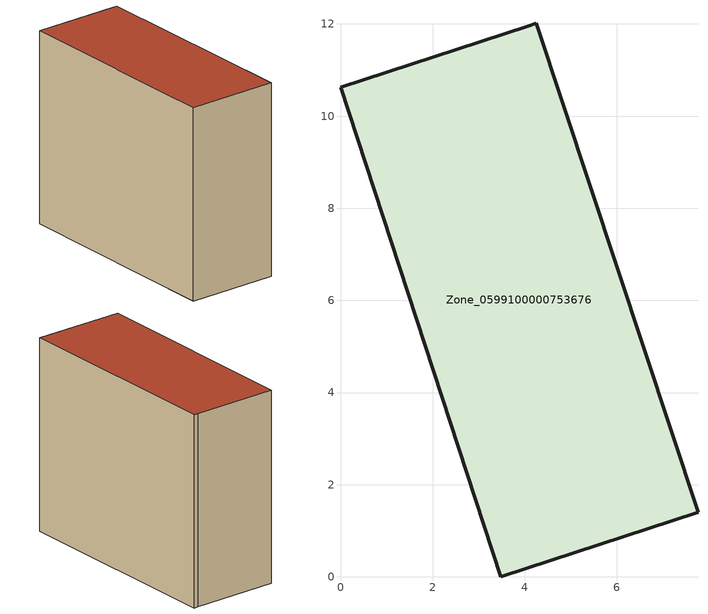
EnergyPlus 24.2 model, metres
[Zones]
Zone_0599100000753676
 floor ground (C_G): 7.76,1.4 3.48,0 0,10.62 4.06,11.96 4.25,12.02 z3.8
 wall outside (C_F): 3.48,0 7.76,1.4 4.25,12.02 4.06,11.96 0,10.62 3.48,0 z3.8:13.33
 roof outside (C_R): 4.25,12.02 4.06,11.96 0,10.62 3.48,0 7.76,1.4 z13.33
[BUILDING]
Pand.0599100000753676: North Axis=0; Terrain=City; Loads Convergence Tolerance Value=0.04; Temperature Convergence Tolerance Value=0.4; Solar Distribution=FullExterior; Maximum Number of Warmup Days=25; Minimum Number of Warmup Days=1
[Site:Location]
Rotterdam.The.Hague.AP_ZH_NLD Design_Conditions: Latitude=51.96; Longitude=4.45; Time Zone=1; Elevation=-4.5
[SITE:GROUNDTEMPERATURE:BUILDINGSURFACE]
18, 18, 18, 18, 18, 18, 18, 18, 18, 18, 18, 18
[MATERIAL] Thermal Absorptance=0.9; Solar Absorptance=0.7; Visible Absorptance=0.7
Name | Roughness | Thickness | Conductivity | Density | Specific Heat
G.TI.2006-2014 | MediumSmooth | 0.15 | 0.06 | 540 | 1210
F.TI.2006-2014 | Rough | 0.3 | 0.12 | 1920 | 840
R.TI.2006-2014 | MediumRough | 0.2 | 0.08 | 1500 | 1000
[CONSTRUCTION]
C_G: G.TI.2006-2014
C_F: F.TI.2006-2014
C_R: R.TI.2006-2014
[ZONE]
Zone_0599100000753676: Type=1; Multiplier=1; Ceiling Height=Autocalculate; Volume=Autocalculate; Floor Area=autocalculate; Part of Total Floor Area=Yes
[ZONEINFILTRATION:DESIGNFLOWRATE]
Infil_Zone_0599100000753676: Zone or ZoneList or Space or SpaceList=Zone_0599100000753676; Schedule=AlwaysOn; Design Flow Rate Calculation Method=Flow/Area; Flow Rate per Floor Area=0.0015; Constant Term Coefficient=1; Temperature Term Coefficient=0; Velocity Term Coefficient=0; Velocity Squared Term Coefficient=0
[HVACTEMPLATE:ZONE:IDEALLOADSAIRSYSTEM]
Zone_0599100000753676: Maximum Heating Supply Air Temperature=50; Minimum Cooling Supply Air Temperature=13; Maximum Heating Supply Air Humidity Ratio=0.0156; Minimum Cooling Supply Air Humidity Ratio=0.0077; Heating Limit=NoLimit; Cooling Limit=NoLimit; Dehumidification Control Type=ConstantSensibleHeatRatio; Cooling Sensible Heat Ratio=0.7; Dehumidification Setpoint=60; Humidification Control Type=None; Humidification Setpoint=30; Outdoor Air Method=None; Outdoor Air Flow Rate per Person=0.00944; Outdoor Air Flow Rate per Zone Floor Area=0; Outdoor Air Flow Rate per Zone=0; Demand Controlled Ventilation Type=None; Outdoor Air Economizer Type=NoEconomizer; Heat Recovery Type=None; Sensible Heat Recovery Effectiveness=0.7; Latent Heat Recovery Effectiveness=0.65
[ZONECONTROL:THERMOSTAT]
ThermostatControl_Zone_0599100000753676: Zone or ZoneList=Zone_0599100000753676; Control Type Schedule=DualSetpointControlType; Control 1=Thermostat_Zone_0599100000753676; Temperature Difference Between Cutout And Setpoint=0
[THERMOSTATSETPOINT:DUALSETPOINT]
Thermostat_Zone_0599100000753676: Heating Setpoint Temperature Schedule=HeatingSetpoint_Zone_0599100000753676; Cooling Setpoint Temperature Schedule=CoolingSetpoint_Zone_0599100000753676
[SCHEDULE:COMPACT]
HeatingSetpoint_Zone_0599100000753676: Through: 12/31, For: AllDays, Until: 24:00, 21
CoolingSetpoint_Zone_0599100000753676: Through: 12/31, For: AllDays, Until: 24:00, 24
DualSetpointControlType: Through: 12/31, For: AllDays, Until: 24:00, 4
AlwaysOn: Through: 12/31, For: AllDays, Until: 24:00, 1
